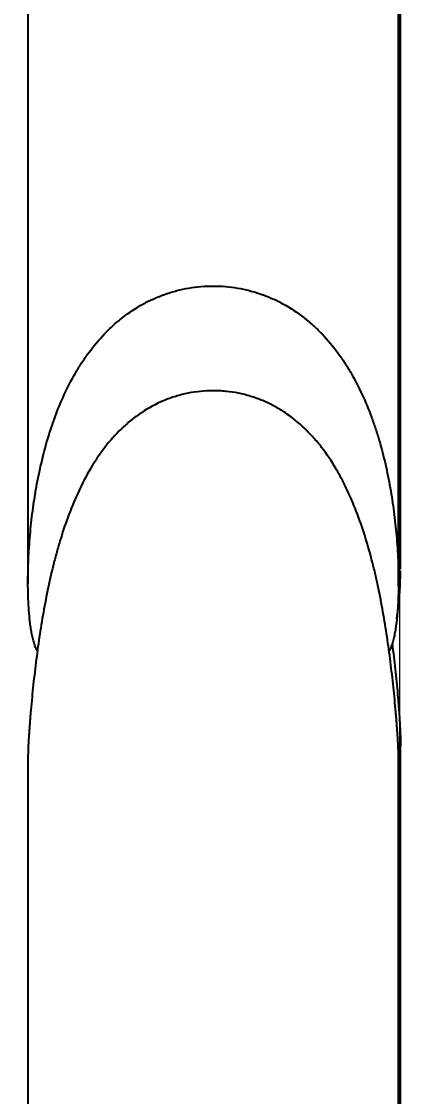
# Model space of a CAD drawing. Extents: x 1571 to 2360, y 0 to 579.
# Drawn here: x 2066.05 to 2078.33, y 175.2 to 209.99 of the extents above; entities that cross this region are included whole.
import ezdxf

# ---------------------------------------------------------------- set-up
doc = ezdxf.new("R2010")
doc.units = 0
doc.header["$LTSCALE"] = 10
doc.header["$MEASUREMENT"] = 0
doc.header["$PDMODE"] = 3
doc.header["$PDSIZE"] = -10
doc.layers.get('0').update_dxf_attribs({"linetype": 'CONTINUOUS'})
doc.layers.get('DEFPOINTS').update_dxf_attribs({"linetype": 'CONTINUOUS'})
doc.layers.add('1', color=7, linetype='CONTINUOUS')
doc.styles.add('Daelim Dimension', font='H2GTRE.TTF')
doc.dimstyles.new('DEFAULT', dxfattribs={"dimscale": 2, "dimtxt": 2, "dimasz": 2, "dimexe": 0, "dimexo": 2, "dimgap": 1, "dimtad": 1, "dimdec": 1, "dimzin": 9, "dimdsep": 46, "dimtxsty": 'Daelim Dimension', "dimcen": 0.5, "dimclrd": 252, "dimclre": 252, "dimclrt": 3, "dimadec": 1, "dimazin": 0, "dimtfac": 1, "dimtdec": 1, "dimtix": 1, "dimtmove": 0, "dimatfit": 3, "dimfxl": 1, "dimtolj": 1, "dimtzin": 1, "dimlwd": 9, "dimlwe": 9, "dimarcsym": 0})

# ---------------------------------------------------------------- blocks, each defined once
blk = doc.blocks.new('*D5')
at = {"color": 5, "lineweight": 9, "ltscale": 0.5, "transparency": 16777216}
for p, q in [((1918.823, 352.154), (1918.823, 158.233)), ((2078.295, 250.289), (2078.295, 158.233)), ((1922.823, 158.233), (2074.295, 158.233))]:
    blk.add_line(p, q, dxfattribs=at)
at = {"color": 5, "ltscale": 0.5, "transparency": 16777216}
for points in [[(1922.823, 158.899), (1922.823, 157.566), (1918.823, 158.233)], [(2074.295, 158.899), (2074.295, 157.566), (2078.295, 158.233)]]:
    blk.add_solid(points, dxfattribs=at)
at = {"layer": 'DEFPOINTS', "color": 0, "ltscale": 0.5, "transparency": 16777216}
for p in [(1918.823, 356.154), (2078.295, 254.289), (2078.295, 158.233)]:
    blk.add_point(p, dxfattribs=at)
at = {"color": 7, "lineweight": -3, "ltscale": 0.5, "transparency": 16777216, "insert": (1998.559, 165.462), "char_height": 10, "attachment_point": 5, "style": 'Daelim Dimension'}
blk.add_mtext('\\A1;159.5', dxfattribs=at)

msp = doc.modelspace()

# ---------------------------------------------------------------- linework, layer by layer
at = {"layer": '1', "color": 7, "linetype": 'Continuous', "lineweight": -3}
for p, q in [((2078.327, 202.756), (2078.327, 215.789)), ((2066.263, 215.289), (2066.263, 202.256)), ((2078.263, 202.256), (2078.263, 215.289)), ((2078.327, 192.269), (2078.327, 202.756)), ((2066.263, 202.256), (2066.263, 191.794)), ((2078.263, 191.738), (2078.263, 202.256)), ((2078.327, 172.289), (2078.327, 186.58)), ((2066.263, 186.08), (2066.263, 171.789)), ((2078.263, 171.789), (2078.263, 186.08))]:
    msp.add_line(p, q, dxfattribs=at)
msp.add_ellipse((2072.327, 202.756), major_axis=(-6, 0), ratio=0.75908, start_param=2.994723, end_param=3.141593, dxfattribs=at)
for points, knots in [([(2066.581, 189.599), (2066.567, 189.621), (2066.553, 189.645), (2066.53, 189.69), (2066.521, 189.711), (2066.502, 189.755), (2066.494, 189.778), (2066.468, 189.849), (2066.452, 189.9), (2066.424, 190.005), (2066.411, 190.06), (2066.393, 190.145), (2066.387, 190.174), (2066.376, 190.232), (2066.371, 190.262), (2066.356, 190.351), (2066.347, 190.411), (2066.331, 190.533), (2066.324, 190.595), (2066.304, 190.781), (2066.294, 190.908), (2066.284, 191.068), (2066.282, 191.1), (2066.279, 191.165), (2066.277, 191.197), (2066.273, 191.294), (2066.271, 191.359), (2066.265, 191.553), (2066.263, 191.683), (2066.262, 191.943), (2066.264, 192.073), (2066.27, 192.333), (2066.274, 192.463), (2066.291, 192.853), (2066.309, 193.113), (2066.354, 193.633), (2066.383, 193.893), (2066.434, 194.282), (2066.453, 194.412), (2066.483, 194.607), (2066.493, 194.672), (2066.515, 194.801), (2066.526, 194.866), (2066.584, 195.19), (2066.637, 195.446), (2066.755, 195.955), (2066.821, 196.207), (2066.969, 196.706), (2067.05, 196.952), (2067.23, 197.439), (2067.329, 197.679), (2067.548, 198.153), (2067.667, 198.385), (2067.833, 198.671), (2067.867, 198.728), (2067.919, 198.812), (2067.937, 198.841), (2067.972, 198.897), (2068.062, 199.036), (2068.156, 199.171), (2068.391, 199.489), (2068.56, 199.691), (2068.833, 199.976), (2068.928, 200.068), (2069.075, 200.202), (2069.125, 200.245), (2069.227, 200.33), (2069.278, 200.372), (2069.538, 200.574), (2069.757, 200.718), (2070.101, 200.907), (2070.218, 200.965), (2070.398, 201.046), (2070.489, 201.084), (2070.582, 201.12), (2070.644, 201.143), (2070.676, 201.155), (2070.833, 201.21), (2071.086, 201.286), (2071.472, 201.368), (2071.733, 201.401), (2071.997, 201.424), (2072.129, 201.429), (2072.263, 201.429)], [0, 0, 0, 0, 0.008661, 0.008661, 0.015183, 0.015183, 0.021705, 0.021705, 0.034749, 0.034749, 0.047793, 0.047793, 0.054315, 0.054315, 0.060837, 0.060837, 0.073881, 0.073881, 0.086925, 0.086925, 0.113013, 0.113013, 0.119535, 0.119535, 0.126057, 0.126057, 0.1391, 0.1391, 0.165188, 0.165188, 0.191276, 0.191276, 0.217364, 0.217364, 0.26954, 0.26954, 0.321716, 0.321716, 0.347803, 0.347803, 0.360847, 0.360847, 0.373891, 0.373891, 0.426067, 0.426067, 0.478243, 0.478243, 0.530418, 0.530418, 0.582594, 0.582594, 0.63477, 0.63477, 0.647814, 0.647814, 0.654336, 0.654336, 0.660858, 0.686946, 0.686946, 0.739121, 0.739121, 0.765209, 0.765209, 0.778253, 0.778253, 0.791297, 0.791297, 0.843473, 0.843473, 0.869561, 0.869561, 0.882605, 0.889127, 0.889127, 0.895649, 0.895649, 0.921736, 0.947824, 0.973912, 0.973912, 1, 1, 1, 1]), ([(2072.263, 201.429), (2072.396, 201.429), (2072.528, 201.424), (2072.791, 201.401), (2073.052, 201.368), (2073.438, 201.286), (2073.691, 201.21), (2073.848, 201.155), (2073.88, 201.144), (2073.942, 201.121), (2074.035, 201.085), (2074.126, 201.046), (2074.307, 200.966), (2074.424, 200.907), (2074.769, 200.718), (2074.989, 200.573), (2075.225, 200.389), (2075.251, 200.369), (2075.302, 200.327), (2075.379, 200.264), (2075.553, 200.111), (2075.695, 199.974), (2075.968, 199.688), (2076.137, 199.486), (2076.334, 199.219), (2076.372, 199.165), (2076.448, 199.056), (2076.485, 199.001), (2076.593, 198.835), (2076.662, 198.723), (2076.859, 198.382), (2076.979, 198.149), (2077.199, 197.673), (2077.299, 197.43), (2077.435, 197.059), (2077.479, 196.935), (2077.541, 196.746), (2077.561, 196.683), (2077.6, 196.557), (2077.619, 196.493), (2077.712, 196.177), (2077.778, 195.923), (2077.896, 195.412), (2077.948, 195.155), (2078.039, 194.641), (2078.078, 194.383), (2078.146, 193.865), (2078.174, 193.606), (2078.219, 193.085), (2078.236, 192.824), (2078.252, 192.432), (2078.257, 192.302), (2078.261, 192.105), (2078.262, 192.04), (2078.263, 191.909), (2078.263, 191.843), (2078.262, 191.646), (2078.26, 191.516), (2078.251, 191.256), (2078.245, 191.127), (2078.232, 190.934), (2078.228, 190.87), (2078.217, 190.744), (2078.211, 190.681), (2078.197, 190.557), (2078.189, 190.496), (2078.173, 190.375), (2078.163, 190.315), (2078.143, 190.198), (2078.132, 190.14), (2078.113, 190.056), (2078.106, 190.028), (2078.093, 189.973), (2078.086, 189.947), (2078.063, 189.869), (2078.047, 189.82), (2078.025, 189.762), (2078.021, 189.751), (2078.012, 189.729), (2078.007, 189.718), (2077.993, 189.686), (2077.983, 189.666), (2077.966, 189.634), (2077.959, 189.622), (2077.951, 189.609)], [0, 0, 0, 0, 0.026193, 0.026193, 0.052386, 0.078579, 0.104772, 0.104772, 0.111321, 0.111321, 0.117869, 0.130965, 0.130965, 0.157159, 0.157159, 0.209545, 0.209545, 0.216093, 0.216093, 0.222641, 0.235738, 0.261931, 0.261931, 0.314317, 0.314317, 0.327414, 0.327414, 0.34051, 0.34051, 0.366703, 0.366703, 0.41909, 0.41909, 0.471476, 0.471476, 0.497669, 0.497669, 0.510765, 0.510765, 0.523862, 0.523862, 0.576248, 0.576248, 0.628634, 0.628634, 0.68102, 0.68102, 0.733407, 0.733407, 0.785793, 0.785793, 0.811986, 0.811986, 0.825083, 0.825083, 0.838179, 0.838179, 0.864372, 0.864372, 0.890565, 0.890565, 0.903662, 0.903662, 0.916758, 0.916758, 0.929855, 0.929855, 0.942951, 0.942951, 0.956048, 0.956048, 0.962596, 0.962596, 0.969145, 0.969145, 0.982241, 0.982241, 0.985515, 0.985515, 0.988789, 0.988789, 0.995338, 0.995338, 1, 1, 1, 1]), ([(2072.263, 198.042), (2072.124, 198.042), (2071.986, 198.035), (2071.714, 198.008), (2071.579, 197.987), (2071.311, 197.934), (2071.178, 197.9), (2070.981, 197.84), (2070.915, 197.818), (2070.785, 197.771), (2070.721, 197.746), (2070.403, 197.613), (2070.163, 197.482), (2069.821, 197.254), (2069.711, 197.173), (2069.549, 197.042), (2069.496, 196.997), (2069.393, 196.906), (2069.343, 196.86), (2069.096, 196.623), (2068.915, 196.418), (2068.664, 196.093), (2068.584, 195.982), (2068.488, 195.839), (2068.469, 195.811), (2068.432, 195.753), (2068.413, 195.724), (2068.358, 195.636), (2068.322, 195.577), (2068.147, 195.282), (2068.021, 195.039), (2067.79, 194.546), (2067.685, 194.295), (2067.493, 193.785), (2067.405, 193.526), (2067.305, 193.199), (2067.285, 193.134), (2067.247, 193.002), (2067.228, 192.936), (2067.172, 192.738), (2067.137, 192.606), (2067.036, 192.208), (2066.975, 191.942), (2066.862, 191.407), (2066.81, 191.139), (2066.715, 190.6), (2066.671, 190.33), (2066.61, 189.924), (2066.591, 189.788), (2066.554, 189.516), (2066.536, 189.38), (2066.502, 189.108), (2066.486, 188.972), (2066.454, 188.701), (2066.44, 188.565), (2066.411, 188.293), (2066.397, 188.157), (2066.371, 187.885), (2066.359, 187.749), (2066.342, 187.546), (2066.336, 187.478), (2066.325, 187.342), (2066.32, 187.275), (2066.31, 187.141), (2066.305, 187.075), (2066.296, 186.942), (2066.292, 186.876), (2066.284, 186.746), (2066.28, 186.681), (2066.274, 186.553), (2066.271, 186.49), (2066.268, 186.396), (2066.267, 186.365), (2066.265, 186.305), (2066.264, 186.275), (2066.263, 186.187), (2066.262, 186.131), (2066.263, 186.068), (2066.263, 186.057), (2066.263, 186.047)], [0, 0, 0, 0, 0.0277, 0.0277, 0.0554, 0.0554, 0.0831, 0.0831, 0.09695, 0.09695, 0.1108, 0.1108, 0.1662, 0.1662, 0.1939, 0.1939, 0.20775, 0.20775, 0.221601, 0.221601, 0.277001, 0.277001, 0.304701, 0.304701, 0.311626, 0.311626, 0.318551, 0.318551, 0.332401, 0.332401, 0.387801, 0.387801, 0.443201, 0.443201, 0.498601, 0.498601, 0.512451, 0.512451, 0.526301, 0.526301, 0.554001, 0.554001, 0.609401, 0.609401, 0.664802, 0.664802, 0.720202, 0.720202, 0.747902, 0.747902, 0.775602, 0.775602, 0.803302, 0.803302, 0.831002, 0.831002, 0.858702, 0.858702, 0.886402, 0.886402, 0.900252, 0.900252, 0.914102, 0.914102, 0.927952, 0.927952, 0.941802, 0.941802, 0.955652, 0.955652, 0.969502, 0.969502, 0.976427, 0.976427, 0.983352, 0.983352, 0.997202, 0.997202, 1, 1, 1, 1]), ([(2078.262, 186.043), (2078.262, 186.047), (2078.262, 186.051), (2078.262, 186.069), (2078.262, 186.082), (2078.263, 186.149), (2078.262, 186.205), (2078.26, 186.323), (2078.258, 186.384), (2078.253, 186.51), (2078.25, 186.574), (2078.244, 186.703), (2078.24, 186.768), (2078.232, 186.899), (2078.228, 186.965), (2078.218, 187.098), (2078.214, 187.165), (2078.204, 187.3), (2078.198, 187.367), (2078.187, 187.503), (2078.182, 187.571), (2078.164, 187.775), (2078.152, 187.911), (2078.125, 188.183), (2078.112, 188.319), (2078.083, 188.59), (2078.068, 188.726), (2078.037, 188.997), (2078.02, 189.132), (2077.969, 189.538), (2077.932, 189.808), (2077.851, 190.347), (2077.808, 190.617), (2077.712, 191.153), (2077.661, 191.421), (2077.576, 191.822), (2077.546, 191.955), (2077.5, 192.154), (2077.484, 192.221), (2077.452, 192.354), (2077.435, 192.42), (2077.351, 192.751), (2077.278, 193.014), (2077.117, 193.535), (2077.029, 193.793), (2076.837, 194.302), (2076.732, 194.554), (2076.558, 194.925), (2076.497, 195.048), (2076.401, 195.23), (2076.368, 195.291), (2076.301, 195.411), (2076.267, 195.47), (2076.092, 195.764), (2075.94, 195.991), (2075.69, 196.315), (2075.603, 196.42), (2075.466, 196.573), (2075.419, 196.624), (2075.347, 196.698), (2075.323, 196.723), (2075.274, 196.771), (2075.053, 196.988), (2074.814, 197.181), (2074.474, 197.408), (2074.357, 197.478), (2074.206, 197.56), (2074.175, 197.576), (2074.114, 197.607), (2074.083, 197.622), (2073.989, 197.667), (2073.927, 197.695), (2073.737, 197.774), (2073.609, 197.82), (2073.349, 197.9), (2073.217, 197.933), (2072.95, 197.987), (2072.814, 198.007), (2072.642, 198.025), (2072.608, 198.028), (2072.539, 198.033), (2072.435, 198.039), (2072.332, 198.042), (2072.263, 198.042)], [0, 0, 0, 0, 0.001134, 0.001134, 0.00459, 0.00459, 0.018415, 0.018415, 0.03224, 0.03224, 0.046065, 0.046065, 0.059891, 0.059891, 0.073716, 0.073716, 0.087541, 0.087541, 0.101366, 0.101366, 0.115191, 0.115191, 0.142841, 0.142841, 0.170492, 0.170492, 0.198142, 0.198142, 0.225792, 0.225792, 0.281093, 0.281093, 0.336393, 0.336393, 0.391694, 0.391694, 0.419344, 0.419344, 0.433169, 0.433169, 0.446994, 0.446994, 0.502295, 0.502295, 0.557596, 0.557596, 0.612896, 0.612896, 0.640546, 0.640546, 0.654372, 0.654372, 0.668197, 0.668197, 0.723497, 0.723497, 0.751147, 0.751147, 0.764973, 0.764973, 0.771885, 0.771885, 0.778798, 0.834098, 0.834098, 0.861749, 0.861749, 0.868661, 0.868661, 0.875574, 0.875574, 0.889399, 0.889399, 0.917049, 0.917049, 0.944699, 0.944699, 0.97235, 0.97235, 0.979262, 0.979262, 0.986175, 1, 1, 1, 1]), ([(2078.199, 190.657), (2078.202, 190.672), (2078.205, 190.687), (2078.214, 190.732), (2078.219, 190.762), (2078.234, 190.851), (2078.242, 190.911), (2078.259, 191.033), (2078.266, 191.095), (2078.285, 191.281), (2078.296, 191.408), (2078.306, 191.568), (2078.308, 191.6), (2078.311, 191.665), (2078.313, 191.697), (2078.317, 191.794), (2078.319, 191.859), (2078.324, 192.02), (2078.326, 192.116), (2078.327, 192.213)], [0, 0, 0, 0, 0.031766, 0.031766, 0.092386, 0.092386, 0.213628, 0.213628, 0.334869, 0.334869, 0.577352, 0.577352, 0.637973, 0.637973, 0.698594, 0.698594, 0.819835, 0.819835, 1, 1, 1, 1]), ([(2078.057, 189.853), (2078.062, 189.817), (2078.066, 189.781), (2078.088, 189.608), (2078.104, 189.472), (2078.135, 189.201), (2078.15, 189.065), (2078.179, 188.793), (2078.193, 188.657), (2078.219, 188.385), (2078.231, 188.249), (2078.248, 188.046), (2078.254, 187.978), (2078.265, 187.842), (2078.27, 187.775), (2078.28, 187.641), (2078.285, 187.575), (2078.294, 187.442), (2078.298, 187.376), (2078.306, 187.246), (2078.309, 187.181), (2078.316, 187.053), (2078.319, 186.99), (2078.322, 186.896), (2078.323, 186.865), (2078.325, 186.805), (2078.326, 186.775), (2078.327, 186.687), (2078.328, 186.631), (2078.327, 186.566), (2078.327, 186.554), (2078.326, 186.543)], [0, 0, 0, 0, 0.031742, 0.031742, 0.151074, 0.151074, 0.270406, 0.270406, 0.389737, 0.389737, 0.509069, 0.509069, 0.568735, 0.568735, 0.628401, 0.628401, 0.688067, 0.688067, 0.747733, 0.747733, 0.807398, 0.807398, 0.867064, 0.867064, 0.896897, 0.896897, 0.92673, 0.92673, 0.986396, 0.986396, 1, 1, 1, 1])]:
    msp.add_open_spline(points, degree=3, knots=knots, dxfattribs=at)

# ---------------------------------------------------------------- dimensions: what is measured, and where the dimension line sits
at = {"color": 5, "lineweight": -3, "ltscale": 0.5}
dim = msp.add_linear_dim(base=(2078.295, 158.233), p1=(1918.823, 356.154), p2=(2078.295, 254.289), dimstyle='DEFAULT', override={"dimtxt": 5, "dimclrd": 5, "dimclre": 5, "dimclrt": 7}, dxfattribs=at)
dim.commit()
dim.dimension.update_dxf_attribs({"geometry": '*D5', "text_midpoint": (1998.559, 165.462)})

doc.saveas('drawing.dxf')
